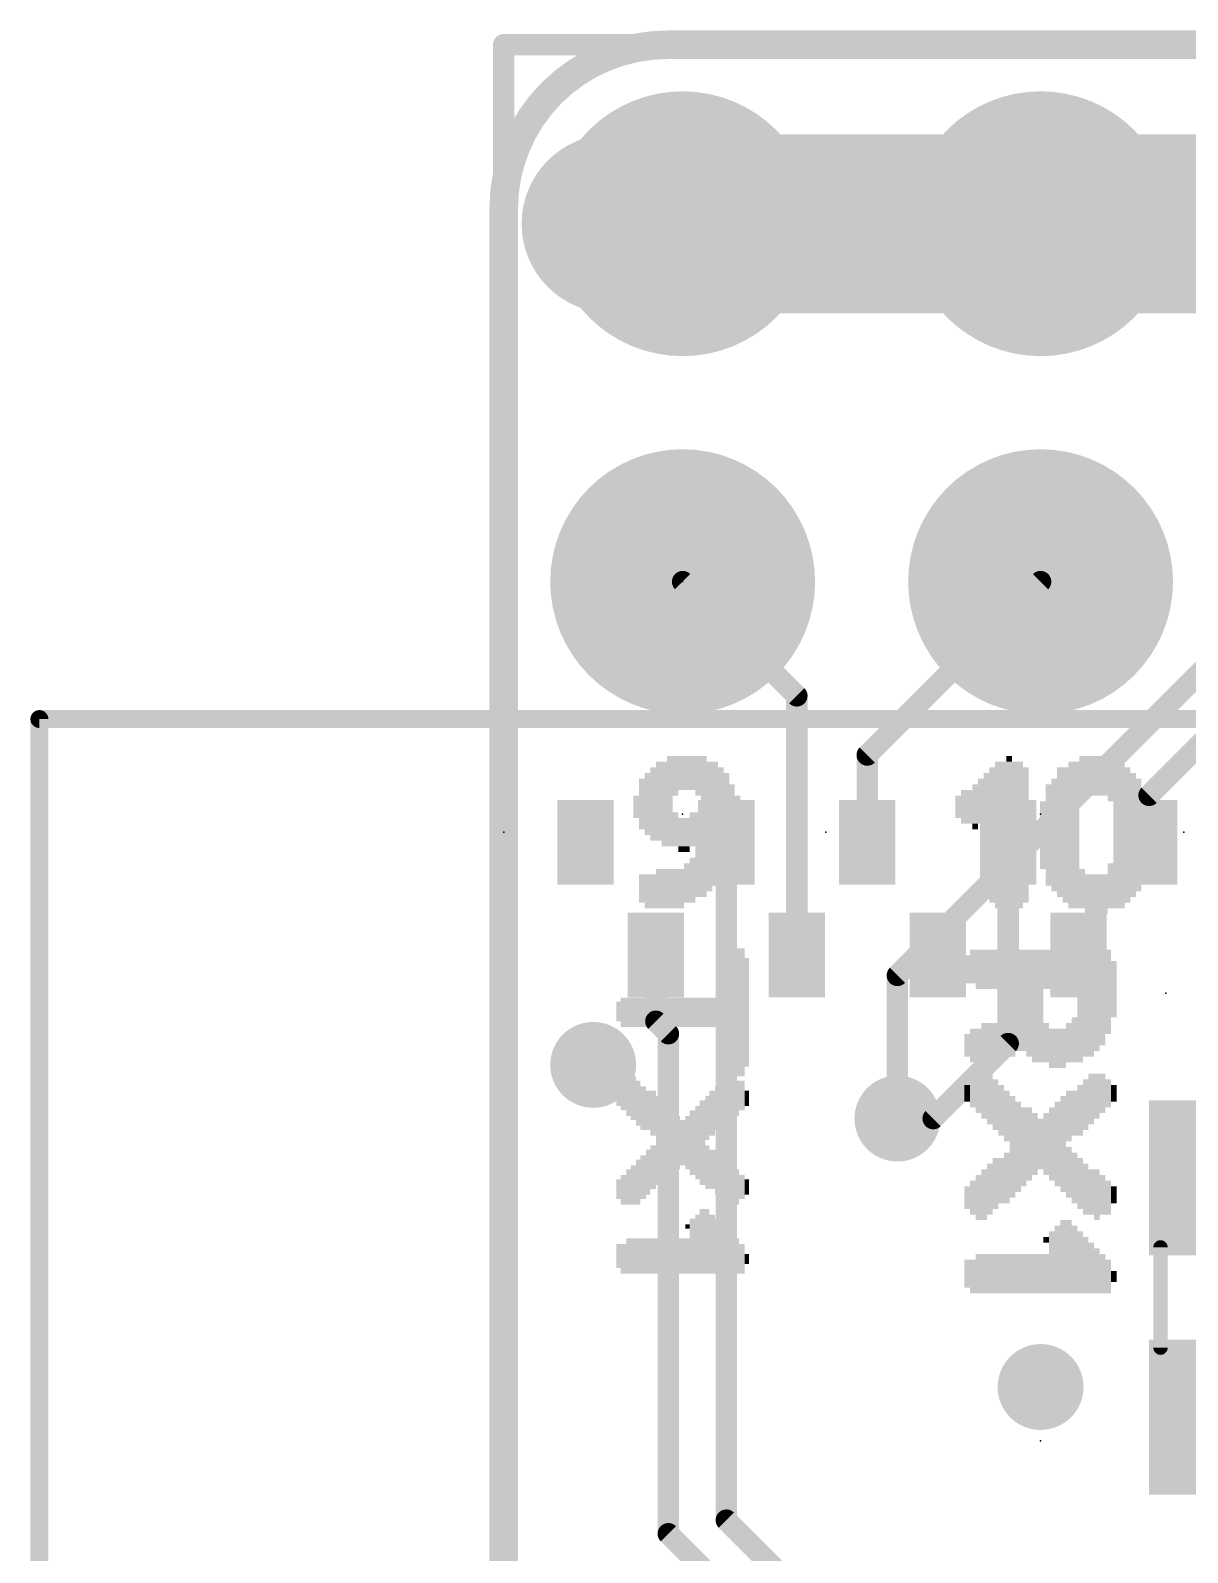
# Model space of a CAD drawing. Extents: x -6.3 to 43.3, y -21.6 to 50.8.
# Drawn here: x -3.36 to 4.85, y 9.62 to 20.42 of the extents above; entities that cross this region are included whole.
import ezdxf

# ---------------------------------------------------------------- set-up
doc = ezdxf.new("R2010")
doc.units = 0
for name, color, linetype in [('1', 12, 'CONTINUOUS'), ('15', 30, 'CONTINUOUS'), ('16', 132, 'CONTINUOUS'), ('17', 110, 'CONTINUOUS'), ('18', 110, 'CONTINUOUS'), ('2', 41, 'CONTINUOUS'), ('20', 31, 'CONTINUOUS'), ('21', 41, 'CONTINUOUS'), ('22', 40, 'CONTINUOUS'), ('23', 53, 'CONTINUOUS'), ('24', 53, 'CONTINUOUS'), ('51', 53, 'CONTINUOUS')]:
    doc.layers.add(name, color=color, linetype=linetype)

# ---------------------------------------------------------------- blocks, each defined once
blk = doc.blocks.new('RECT')
blk.add_solid([(-0.5, -0.5), (0.5, -0.5), (-0.5, 0.5), (0.5, 0.5)])
blk = doc.blocks.new('ROUNDP')
at = {"const_width": 0.5}
blk.add_lwpolyline([(0, -0.25, 1), (0, 0.25, 1), (0, -0.25)], format="xyb", dxfattribs=at)
blk = doc.blocks.new('ROUNDV')
at = {"const_width": 0.5}
blk.add_lwpolyline([(0, -0.25, 1), (0, 0.25, 1), (0, -0.25)], format="xyb", dxfattribs=at)

msp = doc.modelspace()

# ---------------------------------------------------------------- linework, layer by layer
at = {"layer": '1', "const_width": 0.1524}
for points in [[(0, 0), (0, 20.32)], [(0, 20.32), (43.18, 20.32)], [(2.794, 13.716), (5.1816, 16.1036)], [(2.794, 12.7), (2.794, 13.716)]]:
    msp.add_lwpolyline(points, dxfattribs=at)
at = {"layer": '1', "const_width": 0.0762}
for points in [[(0.0381, 20.32, 1), (-0.0381, 20.32)], [(0, 20.3581, 1), (0, 20.2819)], [(2.8321, 13.716, 1), (2.7559, 13.716)], [(2.7671, 13.7429, 1), (2.8209, 13.6891)], [(2.7559, 12.7, 1), (2.8321, 12.7)]]:
    msp.add_lwpolyline(points, format="xyb", dxfattribs=at)
at = {"layer": '15', "const_width": 0.1524}
for points in [[(43.18, 20.32), (0, 20.32)], [(0, 20.32), (0, 0)]]:
    msp.add_lwpolyline(points, dxfattribs=at)
at = {"layer": '15', "const_width": 0.0762}
for points in [[(0, 20.3581, 1), (0, 20.2819)], [(0.0381, 20.32, 1), (-0.0381, 20.32)]]:
    msp.add_lwpolyline(points, format="xyb", dxfattribs=at)
at = {"layer": '16', "const_width": 0.1524}
for points in [[(0, 0), (0, 20.32)], [(0, 20.32), (43.18, 20.32)], [(2.08, 15.7), (1.27, 16.51)], [(2.58, 15.28), (3.81, 16.51)], [(2.08, 13.86), (2.08, 15.7)], [(4.58, 14.994), (5.1816, 15.5956)], [(2.58, 14.66), (2.58, 15.28)], [(4.58, 14.66), (4.58, 14.994)], [(1.58, 14.66), (1.58, 9.85)], [(3.58, 14.66), (3.58, 13.232)], [(1.08, 13.86), (1.08, 13.3903)], [(1.08, 13.3903), (1.1684, 13.3019)], [(1.1684, 13.3019), (1.1684, 9.7536)], [(3.048, 12.7), (3.58, 13.232)], [(2.794, 12.7), (3.048, 12.7)], [(1.1684, 9.7536), (2.667, 8.255)], [(1.58, 9.85), (2.54, 8.89)]]:
    msp.add_lwpolyline(points, dxfattribs=at)
at = {"layer": '16', "const_width": 0.0762}
for points in [[(0.0381, 20.32, 1), (-0.0381, 20.32)], [(0, 20.3581, 1), (0, 20.2819)], [(1.2969, 16.5369, 1), (1.2431, 16.4831)], [(3.8369, 16.4831, 1), (3.7831, 16.5369)], [(2.1181, 15.7, 1), (2.0419, 15.7)], [(2.0531, 15.6731, 1), (2.1069, 15.7269)], [(2.6181, 15.28, 1), (2.5419, 15.28)], [(2.5531, 15.3069, 1), (2.6069, 15.2531)], [(4.6181, 14.994, 1), (4.5419, 14.994)], [(4.5531, 15.0209, 1), (4.6069, 14.9671)], [(1.6181, 14.66, 1), (1.5419, 14.66)], [(2.5419, 14.66, 1), (2.6181, 14.66)], [(3.6181, 14.66, 1), (3.5419, 14.66)], [(4.5419, 14.66, 1), (4.6181, 14.66)], [(1.1181, 13.86, 1), (1.0419, 13.86)], [(2.0419, 13.86, 1), (2.1181, 13.86)], [(1.1069, 13.4173, 1), (1.0531, 13.3634)], [(1.0419, 13.3903, 1), (1.1181, 13.3903)], [(1.2065, 13.3019, 1), (1.1303, 13.3019)], [(1.1415, 13.275, 1), (1.1953, 13.3289)], [(3.6069, 13.2051, 1), (3.5531, 13.2589)], [(3.5419, 13.232, 1), (3.6181, 13.232)], [(2.794, 12.7381, 1), (2.794, 12.6619)], [(3.0211, 12.7269, 1), (3.0749, 12.6731)], [(3.048, 12.6619, 1), (3.048, 12.7381)], [(1.1953, 9.7805, 1), (1.1415, 9.7267)], [(1.5419, 9.85, 1), (1.6181, 9.85)], [(1.6069, 9.8769, 1), (1.5531, 9.8231)], [(1.1303, 9.7536, 1), (1.2065, 9.7536)]]:
    msp.add_lwpolyline(points, format="xyb", dxfattribs=at)
at = {"layer": '2', "const_width": 0.1524}
for points in [[(43.18, 20.32), (0, 20.32)], [(0, 20.32), (0, 0)]]:
    msp.add_lwpolyline(points, dxfattribs=at)
at = {"layer": '2', "const_width": 0.0762}
for points in [[(0, 20.3581, 1), (0, 20.2819)], [(0.0381, 20.32, 1), (-0.0381, 20.32)]]:
    msp.add_lwpolyline(points, format="xyb", dxfattribs=at)
at = {"layer": '20'}
for points, const_width in [([(1.1636, 20.32, 0.4142), (0, 19.1564)], 0.2032), ([(1.1636, 20.3708, 1), (1.1636, 20.2692)], 0.1016), ([(1.1636, 20.2692, 1), (1.1636, 20.3708)], 0.1016), ([(0.0508, 19.1564, 1), (-0.0508, 19.1564)], 0.1016), ([(-0.0508, 19.1564, 1), (0.0508, 19.1564)], 0.1016)]:
    msp.add_lwpolyline(points, format="xyb", dxfattribs=dict(at, const_width=const_width))
at = {"layer": '20', "const_width": 0.2032}
for points in [[(1.1636, 20.32), (42.0164, 20.32)], [(0, 1.0749), (0, 19.1564)]]:
    msp.add_lwpolyline(points, dxfattribs=at)
at = {"layer": '21', "const_width": 1.27}
msp.add_lwpolyline([(26.67, 19.05), (0.762, 19.05)], dxfattribs=at)
at = {"layer": '21', "const_width": 0.635}
msp.add_lwpolyline([(0.762, 19.3675, 1), (0.762, 18.7325)], format="xyb", dxfattribs=at)
at = {"layer": '22'}
for points, const_width in [([(26.67, 19.05), (0.762, 19.05)], 1.27), ([(-3.295, 4.785), (-3.295, 15.535)], 0.127), ([(-3.295, 15.535), (12.455, 15.535)], 0.127)]:
    msp.add_lwpolyline(points, dxfattribs=dict(at, const_width=const_width))
for points, const_width in [([(0.762, 19.3675, 1), (0.762, 18.7325)], 0.635), ([(-3.295, 15.5668, 1), (-3.295, 15.5032)], 0.0635), ([(-3.2633, 15.535, 1), (-3.3268, 15.535)], 0.0635)]:
    msp.add_lwpolyline(points, format="xyb", dxfattribs=dict(at, const_width=const_width))
at = {"layer": '23'}
for p in [(1.27, 14.859), (3.81, 14.859), (0, 14.732), (2.286, 14.732), (4.826, 14.732), (4.699, 13.589), (3.81, 10.414)]:
    msp.add_point(p, dxfattribs=at)
at = {"layer": '24'}
msp.add_point((1.27, 16.51), dxfattribs=at)
at = {"layer": '51', "const_width": 0.1016}
msp.add_lwpolyline([(4.661, 11.786), (4.661, 11.074)], dxfattribs=at)
at = {"layer": '51', "const_width": 0.0508}
for points in [[(4.6864, 11.786, 1), (4.6356, 11.786)], [(4.6356, 11.074, 1), (4.6864, 11.074)]]:
    msp.add_lwpolyline(points, format="xyb", dxfattribs=at)

# ---------------------------------------------------------------- block references
at = {"layer": '1', "xscale": 1.1, "rotation": 270}
for p in [(5.08, 12.28), (5.08, 10.58)]:
    msp.add_blockref('RECT', p, dxfattribs=at)
at = {"layer": '16', "xscale": 0.4, "yscale": 0.6, "rotation": 180}
for p in [(0.58, 14.66), (1.58, 14.66), (2.58, 14.66), (3.58, 14.66), (4.58, 14.66), (1.08, 13.86), (2.08, 13.86), (3.08, 13.86), (4.08, 13.86)]:
    msp.add_blockref('RECT', p, dxfattribs=at)
at = {"layer": '17'}
for p, xscale, yscale, rotation in [((1.27, 19.05), 1.8796, 1.8796, 90), ((1.27, 19.05), 1.8796, 1.8796, 90), ((3.81, 19.05), 1.8796, 1.8796, 90), ((3.81, 19.05), 1.8796, 1.8796, 90), ((1.27, 19.05), 1.524, 1.524, 90), ((1.27, 19.05), 1.524, 1.524, 90), ((3.81, 19.05), 1.524, 1.524, 90), ((3.81, 19.05), 1.524, 1.524, 90), ((1.27, 16.51), 1.8796, 1.8796, 270), ((1.27, 16.51), 1.8796, 1.8796, 270), ((3.81, 16.51), 1.8796, 1.8796, 270), ((3.81, 16.51), 1.8796, 1.8796, 270), ((1.27, 16.51), 1.524, 1.524, 270), ((1.27, 16.51), 1.524, 1.524, 270), ((3.81, 16.51), 1.524, 1.524, 270), ((3.81, 16.51), 1.524, 1.524, 270)]:
    msp.add_blockref('ROUNDP', p, dxfattribs=dict(at, xscale=xscale, yscale=yscale, rotation=rotation))
at = {"layer": '18', "xscale": 0.6096, "yscale": 0.6096}
for p in [(0.635, 13.081), (0.635, 13.081), (2.794, 12.7), (2.794, 12.7), (3.81, 10.795), (3.81, 10.795)]:
    msp.add_blockref('ROUNDV', p, dxfattribs=at)
at = {"layer": '21', "yscale": 0.04}
for p, xscale in [((1.3, 15.212), 0.44), ((1.3, 15.252), 0.28), ((3.586, 15.212), 0.2), ((3.586, 15.252), 0.04), ((4.206, 15.212), 0.4), ((4.206, 15.252), 0.24), ((1.3, 15.132), 0.6), ((1.3, 15.172), 0.52), ((3.566, 15.132), 0.32), ((3.586, 15.172), 0.28), ((4.186, 15.172), 0.52), ((4.206, 15.132), 0.56), ((1.28, 15.092), 0.64), ((1.3, 15.052), 0.68), ((1.1, 15.012), 0.28), ((1.5, 15.012), 0.28), ((3.486, 15.012), 0.48), ((3.526, 15.052), 0.4), ((3.546, 15.092), 0.36), ((4.186, 15.052), 0.68), ((4.206, 15.012), 0.72), ((4.206, 15.092), 0.64), ((1.06, 14.972), 0.28), ((1.06, 14.932), 0.28), ((1.06, 14.892), 0.28), ((1.54, 14.972), 0.28), ((1.54, 14.932), 0.28), ((1.54, 14.892), 0.28), ((3.466, 14.972), 0.52), ((3.466, 14.932), 0.52), ((3.466, 14.892), 0.52), ((3.946, 14.932), 0.28), ((3.946, 14.892), 0.28), ((3.986, 14.972), 0.28), ((4.426, 14.972), 0.28), ((4.466, 14.932), 0.28), ((4.466, 14.892), 0.28), ((1.08, 14.852), 0.32), ((1.32, 14.812), 0.72), ((1.5, 14.852), 0.36), ((3.466, 14.852), 0.52), ((3.486, 14.812), 0.48), ((3.946, 14.852), 0.28), ((3.946, 14.812), 0.28), ((4.466, 14.852), 0.28), ((4.466, 14.812), 0.28), ((1.32, 14.772), 0.72), ((1.34, 14.732), 0.68), ((1.36, 14.692), 0.64), ((3.346, 14.772), 0.04), ((3.586, 14.772), 0.28), ((3.586, 14.732), 0.28), ((3.586, 14.692), 0.28), ((3.946, 14.772), 0.28), ((3.946, 14.732), 0.28), ((3.946, 14.692), 0.28), ((4.466, 14.772), 0.28), ((4.466, 14.732), 0.28), ((4.466, 14.692), 0.28), ((1.38, 14.652), 0.52), ((1.28, 14.612), 0.08), ((1.5, 14.612), 0.28), ((1.5, 14.572), 0.28), ((3.586, 14.652), 0.28), ((3.586, 14.612), 0.28), ((3.586, 14.572), 0.28), ((3.946, 14.652), 0.28), ((3.946, 14.612), 0.28), ((3.946, 14.572), 0.28), ((4.466, 14.652), 0.28), ((4.466, 14.612), 0.28), ((4.466, 14.572), 0.28), ((1.44, 14.492), 0.32), ((1.46, 14.532), 0.28), ((3.586, 14.532), 0.28), ((3.586, 14.492), 0.28), ((3.946, 14.532), 0.28), ((3.946, 14.492), 0.28), ((4.446, 14.492), 0.32), ((4.466, 14.532), 0.28), ((1.26, 14.412), 0.6), ((1.24, 14.372), 0.56), ((1.32, 14.452), 0.48), ((3.586, 14.452), 0.28), ((3.586, 14.412), 0.28), ((3.586, 14.372), 0.28), ((3.986, 14.452), 0.28), ((4.206, 14.412), 0.72), ((4.186, 14.372), 0.68), ((4.426, 14.452), 0.28), ((1.22, 14.332), 0.52), ((1.2, 14.292), 0.48), ((1.16, 14.252), 0.4), ((3.586, 14.332), 0.28), ((3.586, 14.292), 0.28), ((3.586, 14.252), 0.28), ((4.206, 14.332), 0.64), ((4.206, 14.292), 0.56), ((4.206, 14.252), 0.48), ((1.14, 14.212), 0.28), ((3.586, 14.212), 0.2), ((4.206, 14.212), 0.4), ((4.206, 14.172), 0.16)]:
    msp.add_blockref('RECT', p, dxfattribs=dict(at, xscale=xscale))
at = {"layer": '21', "rotation": 270}
for p, xscale, yscale in [((1.55, 13.459), 0.84, 0.04), ((1.585, 13.454), 0.91, 0.03), ((1.62, 13.299), 1.22, 0.04), ((1.655, 13.454), 0.91, 0.03), ((1.69, 13.454), 0.91, 0.04), ((1.725, 13.454), 0.77, 0.03), ((3.29, 13.759), 0.2, 0.04), ((3.33, 13.779), 0.24, 0.04), ((3.37, 13.759), 0.28, 0.04), ((3.41, 13.759), 0.28, 0.04), ((3.45, 13.759), 0.28, 0.04), ((3.49, 13.759), 0.28, 0.04), ((3.53, 13.759), 0.28, 0.04), ((3.57, 13.519), 0.76, 0.04), ((3.61, 13.519), 0.76, 0.04), ((3.65, 13.539), 0.72, 0.04), ((3.69, 13.539), 0.72, 0.04), ((3.73, 13.519), 0.76, 0.04), ((3.77, 13.499), 0.8, 0.04), ((3.81, 13.499), 0.8, 0.04), ((3.85, 13.759), 0.28, 0.04), ((3.89, 13.759), 0.28, 0.04), ((3.93, 13.759), 0.28, 0.04), ((3.97, 13.759), 0.28, 0.04), ((4.01, 13.759), 0.28, 0.04), ((4.05, 13.759), 0.28, 0.04), ((4.09, 13.499), 0.8, 0.04), ((4.13, 13.519), 0.76, 0.04), ((4.17, 13.519), 0.76, 0.04), ((4.21, 13.539), 0.72, 0.04), ((4.25, 13.559), 0.68, 0.04), ((4.29, 13.599), 0.6, 0.04), ((4.33, 13.619), 0.4, 0.04), ((0.815, 13.459), 0.14, 0.03), ((0.85, 13.454), 0.21, 0.04), ((0.885, 13.454), 0.21, 0.03), ((0.92, 13.454), 0.21, 0.04), ((0.955, 13.454), 0.21, 0.03), ((0.99, 13.454), 0.21, 0.04), ((1.025, 13.454), 0.21, 0.03), ((1.06, 13.454), 0.21, 0.04), ((1.095, 13.454), 0.21, 0.03), ((1.13, 13.454), 0.21, 0.04), ((1.165, 13.454), 0.21, 0.03), ((1.2, 13.454), 0.21, 0.04), ((1.235, 13.454), 0.21, 0.03), ((1.27, 13.454), 0.21, 0.04), ((1.305, 13.454), 0.21, 0.03), ((1.34, 13.454), 0.21, 0.04), ((1.375, 13.454), 0.21, 0.03), ((1.41, 13.454), 0.21, 0.04), ((1.445, 13.454), 0.21, 0.03), ((1.48, 13.454), 0.21, 0.04), ((1.515, 13.454), 0.21, 0.03), ((3.53, 13.279), 0.28, 0.04), ((4.05, 13.259), 0.32, 0.04), ((3.29, 13.219), 0.16, 0.04), ((3.33, 13.219), 0.24, 0.04), ((3.37, 13.199), 0.28, 0.04), ((3.41, 13.219), 0.32, 0.04), ((3.45, 13.239), 0.28, 0.04), ((3.49, 13.239), 0.28, 0.04), ((3.85, 13.239), 0.28, 0.04), ((3.89, 13.199), 0.28, 0.04), ((3.93, 13.199), 0.28, 0.04), ((3.97, 13.199), 0.28, 0.04), ((4.01, 13.239), 0.28, 0.04), ((0.85, 12.864), 0.21, 0.04), ((0.885, 12.844), 0.25, 0.03), ((0.92, 12.844), 0.31, 0.04), ((0.955, 12.809), 0.32, 0.03), ((1.55, 12.809), 0.32, 0.04), ((1.585, 12.829), 0.28, 0.03), ((1.655, 12.844), 0.25, 0.03), ((1.69, 12.864), 0.21, 0.04), ((3.33, 12.899), 0.24, 0.04), ((3.37, 12.879), 0.28, 0.04), ((3.41, 12.859), 0.32, 0.04), ((3.45, 12.839), 0.36, 0.04), ((3.49, 12.799), 0.36, 0.04), ((4.13, 12.799), 0.36, 0.04), ((4.17, 12.839), 0.36, 0.04), ((4.21, 12.859), 0.32, 0.04), ((4.25, 12.879), 0.28, 0.04), ((4.29, 12.879), 0.2, 0.04), ((0.815, 12.859), 0.14, 0.03), ((0.99, 12.774), 0.31, 0.04), ((1.025, 12.759), 0.28, 0.03), ((1.06, 12.739), 0.32, 0.04), ((1.095, 12.544), 0.63, 0.03), ((1.445, 12.704), 0.31, 0.03), ((1.48, 12.739), 0.32, 0.04), ((1.515, 12.774), 0.31, 0.03), ((1.725, 12.844), 0.11, 0.03), ((3.29, 12.879), 0.12, 0.04), ((3.53, 12.759), 0.36, 0.04), ((3.57, 12.719), 0.36, 0.04), ((3.61, 12.499), 0.72, 0.04), ((3.97, 12.519), 0.68, 0.04), ((4.01, 12.719), 0.36, 0.04), ((4.05, 12.739), 0.32, 0.04), ((4.09, 12.759), 0.36, 0.04), ((4.33, 12.879), 0.12, 0.04), ((1.13, 12.549), 0.56, 0.04), ((1.165, 12.529), 0.52, 0.03), ((1.2, 12.529), 0.46, 0.04), ((1.34, 12.529), 0.46, 0.04), ((1.375, 12.529), 0.52, 0.03), ((1.41, 12.529), 0.6, 0.04), ((3.65, 12.499), 0.64, 0.04), ((3.69, 12.499), 0.56, 0.04), ((3.73, 12.519), 0.52, 0.04), ((3.89, 12.519), 0.52, 0.04), ((3.93, 12.519), 0.6, 0.04), ((1.235, 12.529), 0.38, 0.03), ((1.27, 12.529), 0.32, 0.04), ((1.305, 12.529), 0.38, 0.03), ((3.77, 12.519), 0.44, 0.04), ((3.81, 12.519), 0.36, 0.04), ((3.85, 12.519), 0.44, 0.04), ((0.99, 12.284), 0.31, 0.04), ((1.025, 12.319), 0.32, 0.03), ((1.06, 12.354), 0.31, 0.04), ((1.445, 12.354), 0.31, 0.03), ((1.48, 12.339), 0.28, 0.04), ((1.515, 12.319), 0.32, 0.03), ((1.55, 12.284), 0.31, 0.04), ((3.57, 12.279), 0.36, 0.04), ((4.01, 12.319), 0.36, 0.04), ((4.05, 12.279), 0.36, 0.04), ((0.885, 12.214), 0.25, 0.03), ((0.92, 12.229), 0.28, 0.04), ((0.955, 12.249), 0.32, 0.03), ((1.585, 12.249), 0.32, 0.03), ((1.62, 12.229), 0.28, 0.04), ((1.655, 12.214), 0.25, 0.03), ((3.41, 12.159), 0.36, 0.04), ((3.45, 12.199), 0.36, 0.04), ((3.49, 12.239), 0.36, 0.04), ((3.53, 12.259), 0.32, 0.04), ((4.09, 12.239), 0.36, 0.04), ((4.13, 12.199), 0.36, 0.04), ((4.17, 12.179), 0.32, 0.04), ((4.21, 12.159), 0.36, 0.04), ((0.815, 12.199), 0.14, 0.03), ((0.85, 12.194), 0.21, 0.04), ((1.69, 12.214), 0.17, 0.04), ((1.725, 12.214), 0.11, 0.03), ((3.29, 12.139), 0.16, 0.04), ((3.33, 12.139), 0.24, 0.04), ((3.37, 12.139), 0.32, 0.04), ((4.25, 12.159), 0.28, 0.04), ((4.29, 12.139), 0.24, 0.04), ((4.33, 12.159), 0.12, 0.04), ((1.375, 11.809), 0.42, 0.03), ((1.41, 11.829), 0.46, 0.04), ((1.445, 11.829), 0.46, 0.03), ((1.48, 11.809), 0.42, 0.04), ((1.305, 11.934), 0.03, 0.03), ((1.34, 11.794), 0.39, 0.04), ((1.515, 11.794), 0.39, 0.03), ((1.55, 11.774), 0.35, 0.04), ((1.585, 11.759), 0.32, 0.03), ((3.89, 11.679), 0.44, 0.04), ((3.93, 11.699), 0.48, 0.04), ((3.97, 11.719), 0.52, 0.04), ((4.01, 11.719), 0.52, 0.04), ((4.05, 11.699), 0.48, 0.04), ((4.09, 11.679), 0.44, 0.04), ((0.815, 11.724), 0.17, 0.03), ((0.85, 11.704), 0.21, 0.04), ((0.885, 11.724), 0.25, 0.03), ((0.92, 11.724), 0.25, 0.04), ((0.955, 11.724), 0.25, 0.03), ((0.99, 11.724), 0.25, 0.04), ((1.025, 11.724), 0.25, 0.03), ((1.06, 11.724), 0.25, 0.04), ((1.095, 11.724), 0.25, 0.03), ((1.13, 11.724), 0.25, 0.04), ((1.165, 11.724), 0.25, 0.03), ((1.2, 11.724), 0.25, 0.04), ((1.235, 11.724), 0.25, 0.03), ((1.27, 11.724), 0.25, 0.04), ((1.305, 11.724), 0.25, 0.03), ((1.62, 11.739), 0.28, 0.04), ((1.655, 11.724), 0.25, 0.03), ((1.69, 11.704), 0.21, 0.04), ((3.85, 11.839), 0.04, 0.04), ((4.13, 11.659), 0.4, 0.04), ((4.17, 11.639), 0.36, 0.04), ((4.21, 11.619), 0.32, 0.04), ((1.725, 11.704), 0.07, 0.03), ((3.29, 11.599), 0.2, 0.04), ((3.33, 11.579), 0.24, 0.04), ((3.37, 11.599), 0.28, 0.04), ((3.41, 11.599), 0.28, 0.04), ((3.45, 11.599), 0.28, 0.04), ((3.49, 11.599), 0.28, 0.04), ((3.53, 11.599), 0.28, 0.04), ((3.57, 11.599), 0.28, 0.04), ((3.61, 11.599), 0.28, 0.04), ((3.65, 11.599), 0.28, 0.04), ((3.69, 11.599), 0.28, 0.04), ((3.73, 11.599), 0.28, 0.04), ((3.77, 11.599), 0.28, 0.04), ((3.81, 11.599), 0.28, 0.04), ((3.85, 11.599), 0.28, 0.04), ((4.25, 11.599), 0.28, 0.04), ((4.29, 11.579), 0.24, 0.04), ((4.33, 11.579), 0.08, 0.04)]:
    msp.add_blockref('RECT', p, dxfattribs=dict(at, xscale=xscale, yscale=yscale))
at = {"layer": '51', "xscale": 0.5001, "yscale": 0.95, "rotation": 270}
for p in [(5.0851, 12.0182), (5.0851, 10.8498)]:
    msp.add_blockref('RECT', p, dxfattribs=at)

doc.saveas('drawing.dxf')
